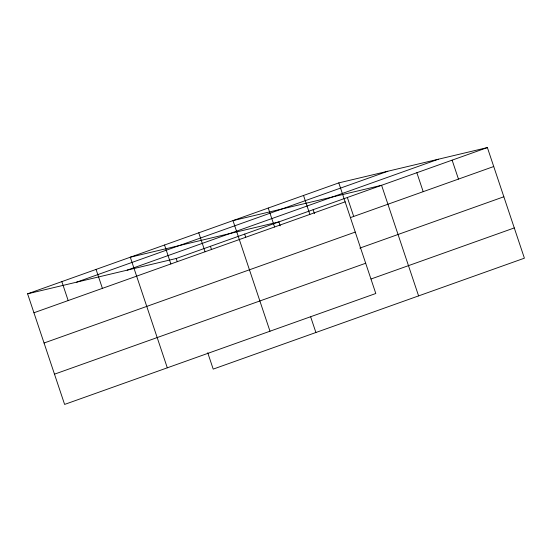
<?xml version="1.0" encoding="UTF-8"?>
<svg xmlns="http://www.w3.org/2000/svg" width="552" height="552" viewBox="0 0 552 552"><rect width="100%" height="100%" fill="white"/><g stroke="black" fill="none" stroke-linecap="round" stroke-linejoin="round"><path stroke-width="0.83" d="M338.797 182.891L375.802 293.498L64.612 404.423L27.6 293.816L338.797 182.891L487.388 147.577L524.4 258.184L213.203 369.109L207.738 352.756M76.638 282.162L387.828 171.237M127.16 270.156L438.357 159.231M27.6 293.816L176.198 258.502L487.388 147.577M33.941 312.763L345.131 201.839M350.513 217.578L493.729 166.525M44.063 343.013L355.253 232.088M359.835 248.11L503.852 196.774M54.489 374.173L365.679 263.249M371.061 278.988L514.278 227.935M452.122 160.149L458.464 179.096M416.857 172.721L423.191 191.668M418.595 295.9L381.584 185.293L232.985 220.607L269.997 331.214M347.353 197.492L353.694 216.439M313.122 209.698L314.447 213.645M303.524 195.463L309.865 214.411M280.216 225.844L278.891 221.897L130.293 257.211L167.304 367.818M310.7 316.972L315.903 332.504M268.258 208.035L274.599 226.982M244.66 234.096L245.716 237.256M210.429 246.302L211.485 249.456M198.754 232.806L205.096 251.753M176.198 258.502L177.254 261.662M164.524 245.012L170.865 263.959M96.062 269.41L102.403 288.358M61.831 281.617L68.172 300.564"/></g></svg>
